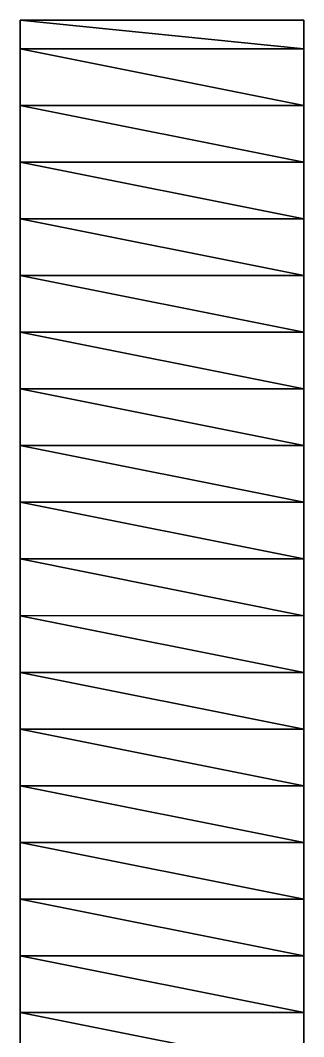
# Model space of a CAD drawing. Header units: metres. Extents: x -339 to -255, y -236 to -200.
# Drawn here: x -339 to -334, y -217.93 to -200 of the extents above; entities that cross this region are included whole.
import ezdxf

# ---------------------------------------------------------------- set-up
doc = ezdxf.new("R2010")
doc.units = ezdxf.units.M

msp = doc.modelspace()

# ---------------------------------------------------------------- linework, layer by layer
for points in [[(-339, -200, -346.41016), (-334, -200.5, -346.41016), (-334, -200, -346.41016), (-333.9999, -199.9999, -346.41006)], [(-339, -200, -366.41016), (-334, -200.5, -366.41016), (-334, -200, -366.41016), (-333.9999, -199.9999, -366.41006)], [(-338, -200, -366.41016), (-339, -200, -366.41016), (-338, -200, -346.41016), (-337.9999, -199.9999, -346.41006)], [(-339, -200, -366.41016), (-338, -200, -366.41016), (-338, -200, -346.41016), (-337.9999, -199.9999, -346.41006)], [(-338, -200, -346.41016), (-339, -200, -346.41016), (-339, -200, -366.41016), (-338.9999, -199.9999, -366.41006)], [(-339, -200, -346.41016), (-338, -200, -346.41016), (-339, -200, -346.41016), (-338.9999, -199.9999, -346.41006)], [(-339, -200, -346.41016), (-339, -200, -366.41016), (-339, -200, -346.41016), (-338.9999, -199.9999, -346.41006)], [(-339, -200.5, -366.41016), (-339, -200, -346.41016), (-339, -200, -366.41016), (-338.9999, -199.9999, -366.41006)], [(-339, -200.5, -346.41016), (-339, -200.5, -346.41016), (-339, -200, -346.41016), (-338.9999, -199.9999, -346.41006)], [(-334, -200.5, -346.41016), (-339, -200, -346.41016), (-339, -200.5, -346.41016), (-338.9999, -200.4999, -346.41006)], [(-334, -200.5, -366.41016), (-339, -200, -366.41016), (-339, -200.5, -366.41016), (-338.9999, -200.4999, -366.41006)], [(-339, -200, -366.41016), (-339, -200, -346.41016), (-339, -200.5, -366.41016), (-338.9999, -200.4999, -366.41006)], [(-339, -200, -346.41016), (-339, -200.5, -366.41016), (-339, -200.5, -346.41016), (-338.9999, -200.4999, -346.41006)], [(-337, -200, -366.41016), (-337, -200, -346.41016), (-338, -200, -366.41016), (-337.9999, -199.9999, -366.41006)], [(-338, -200, -366.41016), (-337, -200, -346.41016), (-337, -200, -366.41016), (-336.9999, -199.9999, -366.41006)], [(-337, -200, -346.41016), (-338, -200, -366.41016), (-338, -200, -346.41016), (-337.9999, -199.9999, -346.41006)], [(-338, -200, -346.41016), (-338, -200, -346.41016), (-337, -200, -346.41016), (-336.9999, -199.9999, -346.41006)], [(-338, -200, -346.41016), (-338, -200, -346.41016), (-338, -200, -366.41016), (-337.9999, -199.9999, -366.41006)], [(-336, -200, -366.41016), (-337, -200, -366.41016), (-336, -200, -346.41016), (-335.9999, -199.9999, -346.41006)], [(-337, -200, -366.41016), (-336, -200, -366.41016), (-336, -200, -346.41016), (-335.9999, -199.9999, -346.41006)], [(-336, -200, -346.41016), (-337, -200, -346.41016), (-337, -200, -366.41016), (-336.9999, -199.9999, -366.41006)], [(-337, -200, -346.41016), (-336, -200, -346.41016), (-337, -200, -346.41016), (-336.9999, -199.9999, -346.41006)], [(-337, -200, -346.41016), (-337, -200, -366.41016), (-337, -200, -346.41016), (-336.9999, -199.9999, -346.41006)], [(-335, -200, -366.41016), (-335, -200, -346.41016), (-336, -200, -366.41016), (-335.9999, -199.9999, -366.41006)], [(-336, -200, -366.41016), (-335, -200, -346.41016), (-335, -200, -366.41016), (-334.9999, -199.9999, -366.41006)], [(-335, -200, -346.41016), (-336, -200, -366.41016), (-336, -200, -346.41016), (-335.9999, -199.9999, -346.41006)], [(-336, -200, -346.41016), (-336, -200, -346.41016), (-335, -200, -346.41016), (-334.9999, -199.9999, -346.41006)], [(-336, -200, -346.41016), (-336, -200, -346.41016), (-336, -200, -366.41016), (-335.9999, -199.9999, -366.41006)], [(-334, -200, -366.41016), (-335, -200, -366.41016), (-334, -200, -346.41016), (-333.9999, -199.9999, -346.41006)], [(-335, -200, -366.41016), (-334, -200, -366.41016), (-334, -200, -346.41016), (-333.9999, -199.9999, -346.41006)], [(-334, -200, -346.41016), (-335, -200, -346.41016), (-335, -200, -366.41016), (-334.9999, -199.9999, -366.41006)], [(-335, -200, -346.41016), (-334, -200, -346.41016), (-335, -200, -346.41016), (-334.9999, -199.9999, -346.41006)], [(-335, -200, -346.41016), (-335, -200, -366.41016), (-335, -200, -346.41016), (-334.9999, -199.9999, -346.41006)], [(-334, -200.5, -366.41016), (-334, -200.5, -346.41016), (-334, -200, -366.41016), (-333.9999, -199.9999, -366.41006)], [(-334, -200.5, -346.41016), (-334, -200, -366.41016), (-334, -200, -346.41016), (-333.9999, -199.9999, -346.41006)], [(-334, -200, -346.41016), (-334, -200, -346.41016), (-334, -200, -366.41016), (-333.9999, -199.9999, -366.41006)], [(-334, -200, -366.41016), (-334, -200.5, -346.41016), (-334, -200.5, -366.41016), (-333.9999, -200.4999, -366.41006)], [(-334, -200, -346.41016), (-334, -200, -346.41016), (-334, -200.5, -346.41016), (-333.9999, -200.4999, -346.41006)], [(-339, -200.5, -346.41016), (-334, -201.5, -346.41016), (-334, -200.5, -346.41016), (-333.9999, -200.4999, -346.41006)], [(-339, -200.5, -366.41016), (-334, -201.5, -366.41016), (-334, -200.5, -366.41016), (-333.9999, -200.4999, -366.41006)], [(-339, -200.5, -346.41016), (-339, -200.5, -346.41016), (-339, -200.5, -366.41016), (-338.9999, -200.4999, -366.41006)], [(-339, -200.5, -366.41016), (-339, -201.5, -366.41016), (-339, -200.5, -346.41016), (-338.9999, -200.4999, -346.41006)], [(-339, -201.5, -366.41016), (-339, -200.5, -366.41016), (-339, -200.5, -346.41016), (-338.9999, -200.4999, -346.41006)], [(-334, -201.5, -346.41016), (-339, -200.5, -346.41016), (-339, -201.5, -346.41016), (-338.9999, -201.4999, -346.41006)], [(-334, -201.5, -366.41016), (-339, -200.5, -366.41016), (-339, -201.5, -366.41016), (-338.9999, -201.4999, -366.41006)], [(-339, -200.5, -346.41016), (-339, -201.5, -346.41016), (-339, -201.5, -366.41016), (-338.9999, -201.4999, -366.41006)], [(-339, -201.5, -346.41016), (-339, -200.5, -346.41016), (-339, -201.5, -346.41016), (-338.9999, -201.4999, -346.41006)], [(-334, -201.5, -346.41016), (-334, -200.5, -346.41016), (-334, -200.5, -366.41016), (-333.9999, -200.4999, -366.41006)], [(-334, -200.5, -346.41016), (-334, -201.5, -346.41016), (-334, -200.5, -346.41016), (-333.9999, -200.4999, -346.41006)], [(-334, -200.5, -346.41016), (-334, -200.5, -366.41016), (-334, -200.5, -346.41016), (-333.9999, -200.4999, -346.41006)], [(-334, -201.5, -366.41016), (-334, -200.5, -366.41016), (-334, -201.5, -346.41016), (-333.9999, -201.4999, -346.41006)], [(-334, -200.5, -366.41016), (-334, -201.5, -366.41016), (-334, -201.5, -346.41016), (-333.9999, -201.4999, -346.41006)], [(-339, -201.5, -346.41016), (-334, -202.5, -346.41016), (-334, -201.5, -346.41016), (-333.9999, -201.4999, -346.41006)], [(-339, -201.5, -366.41016), (-334, -202.5, -366.41016), (-334, -201.5, -366.41016), (-333.9999, -201.4999, -366.41006)], [(-339, -201.5, -346.41016), (-339, -201.5, -366.41016), (-339, -201.5, -346.41016), (-338.9999, -201.4999, -346.41006)], [(-339, -202.5, -366.41016), (-339, -201.5, -346.41016), (-339, -201.5, -366.41016), (-338.9999, -201.4999, -366.41006)], [(-339, -202.5, -346.41016), (-339, -202.5, -346.41016), (-339, -201.5, -346.41016), (-338.9999, -201.4999, -346.41006)], [(-334, -202.5, -346.41016), (-339, -201.5, -346.41016), (-339, -202.5, -346.41016), (-338.9999, -202.4999, -346.41006)], [(-334, -202.5, -366.41016), (-339, -201.5, -366.41016), (-339, -202.5, -366.41016), (-338.9999, -202.4999, -366.41006)], [(-339, -201.5, -366.41016), (-339, -201.5, -346.41016), (-339, -202.5, -366.41016), (-338.9999, -202.4999, -366.41006)], [(-339, -201.5, -346.41016), (-339, -202.5, -366.41016), (-339, -202.5, -346.41016), (-338.9999, -202.4999, -346.41006)], [(-334, -202.5, -366.41016), (-334, -202.5, -346.41016), (-334, -201.5, -366.41016), (-333.9999, -201.4999, -366.41006)], [(-334, -202.5, -346.41016), (-334, -201.5, -366.41016), (-334, -201.5, -346.41016), (-333.9999, -201.4999, -346.41006)], [(-334, -201.5, -346.41016), (-334, -201.5, -346.41016), (-334, -201.5, -366.41016), (-333.9999, -201.4999, -366.41006)], [(-334, -201.5, -366.41016), (-334, -202.5, -346.41016), (-334, -202.5, -366.41016), (-333.9999, -202.4999, -366.41006)], [(-334, -201.5, -346.41016), (-334, -201.5, -346.41016), (-334, -202.5, -346.41016), (-333.9999, -202.4999, -346.41006)], [(-339, -202.5, -346.41016), (-334, -203.5, -346.41016), (-334, -202.5, -346.41016), (-333.9999, -202.4999, -346.41006)], [(-339, -202.5, -366.41016), (-334, -203.5, -366.41016), (-334, -202.5, -366.41016), (-333.9999, -202.4999, -366.41006)], [(-339, -202.5, -346.41016), (-339, -202.5, -346.41016), (-339, -202.5, -366.41016), (-338.9999, -202.4999, -366.41006)], [(-339, -202.5, -366.41016), (-339, -203.5, -366.41016), (-339, -202.5, -346.41016), (-338.9999, -202.4999, -346.41006)], [(-339, -203.5, -366.41016), (-339, -202.5, -366.41016), (-339, -202.5, -346.41016), (-338.9999, -202.4999, -346.41006)], [(-334, -203.5, -346.41016), (-339, -202.5, -346.41016), (-339, -203.5, -346.41016), (-338.9999, -203.4999, -346.41006)], [(-334, -203.5, -366.41016), (-339, -202.5, -366.41016), (-339, -203.5, -366.41016), (-338.9999, -203.4999, -366.41006)], [(-339, -202.5, -346.41016), (-339, -203.5, -346.41016), (-339, -203.5, -366.41016), (-338.9999, -203.4999, -366.41006)], [(-339, -203.5, -346.41016), (-339, -202.5, -346.41016), (-339, -203.5, -346.41016), (-338.9999, -203.4999, -346.41006)], [(-334, -203.5, -346.41016), (-334, -202.5, -346.41016), (-334, -202.5, -366.41016), (-333.9999, -202.4999, -366.41006)], [(-334, -202.5, -346.41016), (-334, -203.5, -346.41016), (-334, -202.5, -346.41016), (-333.9999, -202.4999, -346.41006)], [(-334, -202.5, -346.41016), (-334, -202.5, -366.41016), (-334, -202.5, -346.41016), (-333.9999, -202.4999, -346.41006)], [(-334, -203.5, -366.41016), (-334, -202.5, -366.41016), (-334, -203.5, -346.41016), (-333.9999, -203.4999, -346.41006)], [(-334, -202.5, -366.41016), (-334, -203.5, -366.41016), (-334, -203.5, -346.41016), (-333.9999, -203.4999, -346.41006)], [(-339, -203.5, -346.41016), (-334, -204.5, -346.41016), (-334, -203.5, -346.41016), (-333.9999, -203.4999, -346.41006)], [(-339, -203.5, -366.41016), (-334, -204.5, -366.41016), (-334, -203.5, -366.41016), (-333.9999, -203.4999, -366.41006)], [(-339, -203.5, -346.41016), (-339, -203.5, -366.41016), (-339, -203.5, -346.41016), (-338.9999, -203.4999, -346.41006)], [(-339, -204.5, -366.41016), (-339, -203.5, -346.41016), (-339, -203.5, -366.41016), (-338.9999, -203.4999, -366.41006)], [(-339, -204.5, -346.41016), (-339, -204.5, -346.41016), (-339, -203.5, -346.41016), (-338.9999, -203.4999, -346.41006)], [(-334, -204.5, -346.41016), (-339, -203.5, -346.41016), (-339, -204.5, -346.41016), (-338.9999, -204.4999, -346.41006)], [(-334, -204.5, -366.41016), (-339, -203.5, -366.41016), (-339, -204.5, -366.41016), (-338.9999, -204.4999, -366.41006)], [(-339, -203.5, -366.41016), (-339, -203.5, -346.41016), (-339, -204.5, -366.41016), (-338.9999, -204.4999, -366.41006)], [(-339, -203.5, -346.41016), (-339, -204.5, -366.41016), (-339, -204.5, -346.41016), (-338.9999, -204.4999, -346.41006)], [(-334, -204.5, -366.41016), (-334, -204.5, -346.41016), (-334, -203.5, -366.41016), (-333.9999, -203.4999, -366.41006)], [(-334, -204.5, -346.41016), (-334, -203.5, -366.41016), (-334, -203.5, -346.41016), (-333.9999, -203.4999, -346.41006)], [(-334, -203.5, -346.41016), (-334, -203.5, -346.41016), (-334, -203.5, -366.41016), (-333.9999, -203.4999, -366.41006)], [(-334, -203.5, -366.41016), (-334, -204.5, -346.41016), (-334, -204.5, -366.41016), (-333.9999, -204.4999, -366.41006)], [(-334, -203.5, -346.41016), (-334, -203.5, -346.41016), (-334, -204.5, -346.41016), (-333.9999, -204.4999, -346.41006)], [(-339, -204.5, -346.41016), (-334, -205.5, -346.41016), (-334, -204.5, -346.41016), (-333.9999, -204.4999, -346.41006)], [(-339, -204.5, -366.41016), (-334, -205.5, -366.41016), (-334, -204.5, -366.41016), (-333.9999, -204.4999, -366.41006)], [(-339, -204.5, -346.41016), (-339, -204.5, -346.41016), (-339, -204.5, -366.41016), (-338.9999, -204.4999, -366.41006)], [(-339, -204.5, -366.41016), (-339, -205.5, -366.41016), (-339, -204.5, -346.41016), (-338.9999, -204.4999, -346.41006)], [(-339, -205.5, -366.41016), (-339, -204.5, -366.41016), (-339, -204.5, -346.41016), (-338.9999, -204.4999, -346.41006)], [(-334, -205.5, -346.41016), (-339, -204.5, -346.41016), (-339, -205.5, -346.41016), (-338.9999, -205.4999, -346.41006)], [(-334, -205.5, -366.41016), (-339, -204.5, -366.41016), (-339, -205.5, -366.41016), (-338.9999, -205.4999, -366.41006)], [(-339, -204.5, -346.41016), (-339, -205.5, -346.41016), (-339, -205.5, -366.41016), (-338.9999, -205.4999, -366.41006)], [(-339, -205.5, -346.41016), (-339, -204.5, -346.41016), (-339, -205.5, -346.41016), (-338.9999, -205.4999, -346.41006)], [(-334, -205.5, -346.41016), (-334, -204.5, -346.41016), (-334, -204.5, -366.41016), (-333.9999, -204.4999, -366.41006)], [(-334, -204.5, -346.41016), (-334, -205.5, -346.41016), (-334, -204.5, -346.41016), (-333.9999, -204.4999, -346.41006)], [(-334, -204.5, -346.41016), (-334, -204.5, -366.41016), (-334, -204.5, -346.41016), (-333.9999, -204.4999, -346.41006)], [(-334, -205.5, -366.41016), (-334, -204.5, -366.41016), (-334, -205.5, -346.41016), (-333.9999, -205.4999, -346.41006)], [(-334, -204.5, -366.41016), (-334, -205.5, -366.41016), (-334, -205.5, -346.41016), (-333.9999, -205.4999, -346.41006)], [(-339, -205.5, -346.41016), (-334, -206.5, -346.41016), (-334, -205.5, -346.41016), (-333.9999, -205.4999, -346.41006)], [(-339, -205.5, -366.41016), (-334, -206.5, -366.41016), (-334, -205.5, -366.41016), (-333.9999, -205.4999, -366.41006)], [(-339, -205.5, -346.41016), (-339, -205.5, -366.41016), (-339, -205.5, -346.41016), (-338.9999, -205.4999, -346.41006)], [(-339, -206.5, -366.41016), (-339, -205.5, -346.41016), (-339, -205.5, -366.41016), (-338.9999, -205.4999, -366.41006)], [(-339, -206.5, -346.41016), (-339, -206.5, -346.41016), (-339, -205.5, -346.41016), (-338.9999, -205.4999, -346.41006)], [(-334, -206.5, -346.41016), (-339, -205.5, -346.41016), (-339, -206.5, -346.41016), (-338.9999, -206.4999, -346.41006)], [(-334, -206.5, -366.41016), (-339, -205.5, -366.41016), (-339, -206.5, -366.41016), (-338.9999, -206.4999, -366.41006)], [(-339, -205.5, -366.41016), (-339, -205.5, -346.41016), (-339, -206.5, -366.41016), (-338.9999, -206.4999, -366.41006)], [(-339, -205.5, -346.41016), (-339, -206.5, -366.41016), (-339, -206.5, -346.41016), (-338.9999, -206.4999, -346.41006)], [(-334, -206.5, -366.41016), (-334, -206.5, -346.41016), (-334, -205.5, -366.41016), (-333.9999, -205.4999, -366.41006)], [(-334, -206.5, -346.41016), (-334, -205.5, -366.41016), (-334, -205.5, -346.41016), (-333.9999, -205.4999, -346.41006)], [(-334, -205.5, -346.41016), (-334, -205.5, -346.41016), (-334, -205.5, -366.41016), (-333.9999, -205.4999, -366.41006)], [(-334, -205.5, -366.41016), (-334, -206.5, -346.41016), (-334, -206.5, -366.41016), (-333.9999, -206.4999, -366.41006)], [(-334, -205.5, -346.41016), (-334, -205.5, -346.41016), (-334, -206.5, -346.41016), (-333.9999, -206.4999, -346.41006)], [(-339, -206.5, -346.41016), (-334, -207.5, -346.41016), (-334, -206.5, -346.41016), (-333.9999, -206.4999, -346.41006)], [(-339, -206.5, -366.41016), (-334, -207.5, -366.41016), (-334, -206.5, -366.41016), (-333.9999, -206.4999, -366.41006)], [(-339, -206.5, -346.41016), (-339, -206.5, -346.41016), (-339, -206.5, -366.41016), (-338.9999, -206.4999, -366.41006)], [(-339, -206.5, -366.41016), (-339, -207.5, -366.41016), (-339, -206.5, -346.41016), (-338.9999, -206.4999, -346.41006)], [(-339, -207.5, -366.41016), (-339, -206.5, -366.41016), (-339, -206.5, -346.41016), (-338.9999, -206.4999, -346.41006)], [(-334, -207.5, -346.41016), (-339, -206.5, -346.41016), (-339, -207.5, -346.41016), (-338.9999, -207.4999, -346.41006)], [(-334, -207.5, -366.41016), (-339, -206.5, -366.41016), (-339, -207.5, -366.41016), (-338.9999, -207.4999, -366.41006)], [(-339, -206.5, -346.41016), (-339, -207.5, -346.41016), (-339, -207.5, -366.41016), (-338.9999, -207.4999, -366.41006)], [(-339, -207.5, -346.41016), (-339, -206.5, -346.41016), (-339, -207.5, -346.41016), (-338.9999, -207.4999, -346.41006)], [(-334, -207.5, -346.41016), (-334, -206.5, -346.41016), (-334, -206.5, -366.41016), (-333.9999, -206.4999, -366.41006)], [(-334, -206.5, -346.41016), (-334, -207.5, -346.41016), (-334, -206.5, -346.41016), (-333.9999, -206.4999, -346.41006)], [(-334, -206.5, -346.41016), (-334, -206.5, -366.41016), (-334, -206.5, -346.41016), (-333.9999, -206.4999, -346.41006)], [(-334, -207.5, -366.41016), (-334, -206.5, -366.41016), (-334, -207.5, -346.41016), (-333.9999, -207.4999, -346.41006)], [(-334, -206.5, -366.41016), (-334, -207.5, -366.41016), (-334, -207.5, -346.41016), (-333.9999, -207.4999, -346.41006)], [(-339, -207.5, -346.41016), (-334, -208.5, -346.41016), (-334, -207.5, -346.41016), (-333.9999, -207.4999, -346.41006)], [(-339, -207.5, -366.41016), (-334, -208.5, -366.41016), (-334, -207.5, -366.41016), (-333.9999, -207.4999, -366.41006)], [(-339, -207.5, -346.41016), (-339, -207.5, -366.41016), (-339, -207.5, -346.41016), (-338.9999, -207.4999, -346.41006)], [(-339, -208.5, -366.41016), (-339, -207.5, -346.41016), (-339, -207.5, -366.41016), (-338.9999, -207.4999, -366.41006)], [(-339, -208.5, -346.41016), (-339, -208.5, -346.41016), (-339, -207.5, -346.41016), (-338.9999, -207.4999, -346.41006)], [(-334, -208.5, -346.41016), (-339, -207.5, -346.41016), (-339, -208.5, -346.41016), (-338.9999, -208.4999, -346.41006)], [(-334, -208.5, -366.41016), (-339, -207.5, -366.41016), (-339, -208.5, -366.41016), (-338.9999, -208.4999, -366.41006)], [(-339, -207.5, -366.41016), (-339, -207.5, -346.41016), (-339, -208.5, -366.41016), (-338.9999, -208.4999, -366.41006)], [(-339, -207.5, -346.41016), (-339, -208.5, -366.41016), (-339, -208.5, -346.41016), (-338.9999, -208.4999, -346.41006)], [(-334, -208.5, -366.41016), (-334, -208.5, -346.41016), (-334, -207.5, -366.41016), (-333.9999, -207.4999, -366.41006)], [(-334, -208.5, -346.41016), (-334, -207.5, -366.41016), (-334, -207.5, -346.41016), (-333.9999, -207.4999, -346.41006)], [(-334, -207.5, -346.41016), (-334, -207.5, -346.41016), (-334, -207.5, -366.41016), (-333.9999, -207.4999, -366.41006)], [(-334, -207.5, -366.41016), (-334, -208.5, -346.41016), (-334, -208.5, -366.41016), (-333.9999, -208.4999, -366.41006)], [(-334, -207.5, -346.41016), (-334, -207.5, -346.41016), (-334, -208.5, -346.41016), (-333.9999, -208.4999, -346.41006)], [(-339, -208.5, -346.41016), (-334, -209.5, -346.41016), (-334, -208.5, -346.41016), (-333.9999, -208.4999, -346.41006)], [(-339, -208.5, -366.41016), (-334, -209.5, -366.41016), (-334, -208.5, -366.41016), (-333.9999, -208.4999, -366.41006)], [(-339, -208.5, -346.41016), (-339, -208.5, -346.41016), (-339, -208.5, -366.41016), (-338.9999, -208.4999, -366.41006)], [(-339, -208.5, -366.41016), (-339, -209.5, -366.41016), (-339, -208.5, -346.41016), (-338.9999, -208.4999, -346.41006)], [(-339, -209.5, -366.41016), (-339, -208.5, -366.41016), (-339, -208.5, -346.41016), (-338.9999, -208.4999, -346.41006)], [(-334, -209.5, -346.41016), (-339, -208.5, -346.41016), (-339, -209.5, -346.41016), (-338.9999, -209.4999, -346.41006)], [(-334, -209.5, -366.41016), (-339, -208.5, -366.41016), (-339, -209.5, -366.41016), (-338.9999, -209.4999, -366.41006)], [(-339, -208.5, -346.41016), (-339, -209.5, -346.41016), (-339, -209.5, -366.41016), (-338.9999, -209.4999, -366.41006)], [(-339, -209.5, -346.41016), (-339, -208.5, -346.41016), (-339, -209.5, -346.41016), (-338.9999, -209.4999, -346.41006)], [(-334, -209.5, -346.41016), (-334, -208.5, -346.41016), (-334, -208.5, -366.41016), (-333.9999, -208.4999, -366.41006)], [(-334, -208.5, -346.41016), (-334, -209.5, -346.41016), (-334, -208.5, -346.41016), (-333.9999, -208.4999, -346.41006)], [(-334, -208.5, -346.41016), (-334, -208.5, -366.41016), (-334, -208.5, -346.41016), (-333.9999, -208.4999, -346.41006)], [(-334, -209.5, -366.41016), (-334, -208.5, -366.41016), (-334, -209.5, -346.41016), (-333.9999, -209.4999, -346.41006)], [(-334, -208.5, -366.41016), (-334, -209.5, -366.41016), (-334, -209.5, -346.41016), (-333.9999, -209.4999, -346.41006)], [(-339, -209.5, -346.41016), (-334, -210.5, -346.41016), (-334, -209.5, -346.41016), (-333.9999, -209.4999, -346.41006)], [(-339, -209.5, -366.41016), (-334, -210.5, -366.41016), (-334, -209.5, -366.41016), (-333.9999, -209.4999, -366.41006)], [(-339, -209.5, -346.41016), (-339, -209.5, -366.41016), (-339, -209.5, -346.41016), (-338.9999, -209.4999, -346.41006)], [(-339, -210.5, -366.41016), (-339, -209.5, -346.41016), (-339, -209.5, -366.41016), (-338.9999, -209.4999, -366.41006)], [(-339, -210.5, -346.41016), (-339, -210.5, -346.41016), (-339, -209.5, -346.41016), (-338.9999, -209.4999, -346.41006)], [(-334, -210.5, -346.41016), (-339, -209.5, -346.41016), (-339, -210.5, -346.41016), (-338.9999, -210.4999, -346.41006)], [(-334, -210.5, -366.41016), (-339, -209.5, -366.41016), (-339, -210.5, -366.41016), (-338.9999, -210.4999, -366.41006)], [(-339, -209.5, -366.41016), (-339, -209.5, -346.41016), (-339, -210.5, -366.41016), (-338.9999, -210.4999, -366.41006)], [(-339, -209.5, -346.41016), (-339, -210.5, -366.41016), (-339, -210.5, -346.41016), (-338.9999, -210.4999, -346.41006)], [(-334, -210.5, -366.41016), (-334, -210.5, -346.41016), (-334, -209.5, -366.41016), (-333.9999, -209.4999, -366.41006)], [(-334, -210.5, -346.41016), (-334, -209.5, -366.41016), (-334, -209.5, -346.41016), (-333.9999, -209.4999, -346.41006)], [(-334, -209.5, -346.41016), (-334, -209.5, -346.41016), (-334, -209.5, -366.41016), (-333.9999, -209.4999, -366.41006)], [(-334, -209.5, -366.41016), (-334, -210.5, -346.41016), (-334, -210.5, -366.41016), (-333.9999, -210.4999, -366.41006)], [(-334, -209.5, -346.41016), (-334, -209.5, -346.41016), (-334, -210.5, -346.41016), (-333.9999, -210.4999, -346.41006)], [(-339, -210.5, -346.41016), (-334, -211.5, -346.41016), (-334, -210.5, -346.41016), (-333.9999, -210.4999, -346.41006)], [(-339, -210.5, -366.41016), (-334, -211.5, -366.41016), (-334, -210.5, -366.41016), (-333.9999, -210.4999, -366.41006)], [(-339, -210.5, -346.41016), (-339, -210.5, -346.41016), (-339, -210.5, -366.41016), (-338.9999, -210.4999, -366.41006)], [(-339, -210.5, -366.41016), (-339, -211.5, -366.41016), (-339, -210.5, -346.41016), (-338.9999, -210.4999, -346.41006)], [(-339, -211.5, -366.41016), (-339, -210.5, -366.41016), (-339, -210.5, -346.41016), (-338.9999, -210.4999, -346.41006)], [(-334, -211.5, -346.41016), (-339, -210.5, -346.41016), (-339, -211.5, -346.41016), (-338.9999, -211.4999, -346.41006)], [(-334, -211.5, -366.41016), (-339, -210.5, -366.41016), (-339, -211.5, -366.41016), (-338.9999, -211.4999, -366.41006)], [(-339, -210.5, -346.41016), (-339, -211.5, -346.41016), (-339, -211.5, -366.41016), (-338.9999, -211.4999, -366.41006)], [(-339, -211.5, -346.41016), (-339, -210.5, -346.41016), (-339, -211.5, -346.41016), (-338.9999, -211.4999, -346.41006)], [(-334, -211.5, -346.41016), (-334, -210.5, -346.41016), (-334, -210.5, -366.41016), (-333.9999, -210.4999, -366.41006)], [(-334, -210.5, -346.41016), (-334, -211.5, -346.41016), (-334, -210.5, -346.41016), (-333.9999, -210.4999, -346.41006)], [(-334, -210.5, -346.41016), (-334, -210.5, -366.41016), (-334, -210.5, -346.41016), (-333.9999, -210.4999, -346.41006)], [(-334, -211.5, -366.41016), (-334, -210.5, -366.41016), (-334, -211.5, -346.41016), (-333.9999, -211.4999, -346.41006)], [(-334, -210.5, -366.41016), (-334, -211.5, -366.41016), (-334, -211.5, -346.41016), (-333.9999, -211.4999, -346.41006)], [(-339, -211.5, -346.41016), (-334, -212.5, -346.41016), (-334, -211.5, -346.41016), (-333.9999, -211.4999, -346.41006)], [(-339, -211.5, -366.41016), (-334, -212.5, -366.41016), (-334, -211.5, -366.41016), (-333.9999, -211.4999, -366.41006)], [(-339, -211.5, -346.41016), (-339, -211.5, -366.41016), (-339, -211.5, -346.41016), (-338.9999, -211.4999, -346.41006)], [(-339, -212.5, -366.41016), (-339, -211.5, -346.41016), (-339, -211.5, -366.41016), (-338.9999, -211.4999, -366.41006)], [(-339, -212.5, -346.41016), (-339, -212.5, -346.41016), (-339, -211.5, -346.41016), (-338.9999, -211.4999, -346.41006)], [(-334, -212.5, -346.41016), (-339, -211.5, -346.41016), (-339, -212.5, -346.41016), (-338.9999, -212.4999, -346.41006)], [(-334, -212.5, -366.41016), (-339, -211.5, -366.41016), (-339, -212.5, -366.41016), (-338.9999, -212.4999, -366.41006)], [(-339, -211.5, -366.41016), (-339, -211.5, -346.41016), (-339, -212.5, -366.41016), (-338.9999, -212.4999, -366.41006)], [(-339, -211.5, -346.41016), (-339, -212.5, -366.41016), (-339, -212.5, -346.41016), (-338.9999, -212.4999, -346.41006)], [(-334, -212.5, -366.41016), (-334, -212.5, -346.41016), (-334, -211.5, -366.41016), (-333.9999, -211.4999, -366.41006)], [(-334, -212.5, -346.41016), (-334, -211.5, -366.41016), (-334, -211.5, -346.41016), (-333.9999, -211.4999, -346.41006)], [(-334, -211.5, -346.41016), (-334, -211.5, -346.41016), (-334, -211.5, -366.41016), (-333.9999, -211.4999, -366.41006)], [(-334, -211.5, -366.41016), (-334, -212.5, -346.41016), (-334, -212.5, -366.41016), (-333.9999, -212.4999, -366.41006)], [(-334, -211.5, -346.41016), (-334, -211.5, -346.41016), (-334, -212.5, -346.41016), (-333.9999, -212.4999, -346.41006)], [(-339, -212.5, -346.41016), (-334, -213.5, -346.41016), (-334, -212.5, -346.41016), (-333.9999, -212.4999, -346.41006)], [(-339, -212.5, -366.41016), (-334, -213.5, -366.41016), (-334, -212.5, -366.41016), (-333.9999, -212.4999, -366.41006)], [(-339, -212.5, -346.41016), (-339, -212.5, -346.41016), (-339, -212.5, -366.41016), (-338.9999, -212.4999, -366.41006)], [(-339, -212.5, -366.41016), (-339, -213.5, -366.41016), (-339, -212.5, -346.41016), (-338.9999, -212.4999, -346.41006)], [(-339, -213.5, -366.41016), (-339, -212.5, -366.41016), (-339, -212.5, -346.41016), (-338.9999, -212.4999, -346.41006)], [(-334, -213.5, -346.41016), (-339, -212.5, -346.41016), (-339, -213.5, -346.41016), (-338.9999, -213.4999, -346.41006)], [(-334, -213.5, -366.41016), (-339, -212.5, -366.41016), (-339, -213.5, -366.41016), (-338.9999, -213.4999, -366.41006)], [(-339, -212.5, -346.41016), (-339, -213.5, -346.41016), (-339, -213.5, -366.41016), (-338.9999, -213.4999, -366.41006)], [(-339, -213.5, -346.41016), (-339, -212.5, -346.41016), (-339, -213.5, -346.41016), (-338.9999, -213.4999, -346.41006)], [(-334, -213.5, -346.41016), (-334, -212.5, -346.41016), (-334, -212.5, -366.41016), (-333.9999, -212.4999, -366.41006)], [(-334, -212.5, -346.41016), (-334, -213.5, -346.41016), (-334, -212.5, -346.41016), (-333.9999, -212.4999, -346.41006)], [(-334, -212.5, -346.41016), (-334, -212.5, -366.41016), (-334, -212.5, -346.41016), (-333.9999, -212.4999, -346.41006)], [(-334, -213.5, -366.41016), (-334, -212.5, -366.41016), (-334, -213.5, -346.41016), (-333.9999, -213.4999, -346.41006)], [(-334, -212.5, -366.41016), (-334, -213.5, -366.41016), (-334, -213.5, -346.41016), (-333.9999, -213.4999, -346.41006)], [(-339, -213.5, -346.41016), (-334, -214.5, -346.41016), (-334, -213.5, -346.41016), (-333.9999, -213.4999, -346.41006)], [(-339, -213.5, -366.41016), (-334, -214.5, -366.41016), (-334, -213.5, -366.41016), (-333.9999, -213.4999, -366.41006)], [(-339, -213.5, -346.41016), (-339, -213.5, -366.41016), (-339, -213.5, -346.41016), (-338.9999, -213.4999, -346.41006)], [(-339, -214.5, -366.41016), (-339, -213.5, -346.41016), (-339, -213.5, -366.41016), (-338.9999, -213.4999, -366.41006)], [(-339, -214.5, -346.41016), (-339, -214.5, -346.41016), (-339, -213.5, -346.41016), (-338.9999, -213.4999, -346.41006)], [(-334, -214.5, -346.41016), (-339, -213.5, -346.41016), (-339, -214.5, -346.41016), (-338.9999, -214.4999, -346.41006)], [(-334, -214.5, -366.41016), (-339, -213.5, -366.41016), (-339, -214.5, -366.41016), (-338.9999, -214.4999, -366.41006)], [(-339, -213.5, -366.41016), (-339, -213.5, -346.41016), (-339, -214.5, -366.41016), (-338.9999, -214.4999, -366.41006)], [(-339, -213.5, -346.41016), (-339, -214.5, -366.41016), (-339, -214.5, -346.41016), (-338.9999, -214.4999, -346.41006)], [(-334, -214.5, -366.41016), (-334, -214.5, -346.41016), (-334, -213.5, -366.41016), (-333.9999, -213.4999, -366.41006)], [(-334, -214.5, -346.41016), (-334, -213.5, -366.41016), (-334, -213.5, -346.41016), (-333.9999, -213.4999, -346.41006)], [(-334, -213.5, -346.41016), (-334, -213.5, -346.41016), (-334, -213.5, -366.41016), (-333.9999, -213.4999, -366.41006)], [(-334, -213.5, -366.41016), (-334, -214.5, -346.41016), (-334, -214.5, -366.41016), (-333.9999, -214.4999, -366.41006)], [(-334, -213.5, -346.41016), (-334, -213.5, -346.41016), (-334, -214.5, -346.41016), (-333.9999, -214.4999, -346.41006)], [(-339, -214.5, -346.41016), (-334, -215.5, -346.41016), (-334, -214.5, -346.41016), (-333.9999, -214.4999, -346.41006)], [(-339, -214.5, -366.41016), (-334, -215.5, -366.41016), (-334, -214.5, -366.41016), (-333.9999, -214.4999, -366.41006)], [(-339, -214.5, -346.41016), (-339, -214.5, -346.41016), (-339, -214.5, -366.41016), (-338.9999, -214.4999, -366.41006)], [(-339, -214.5, -366.41016), (-339, -215.5, -366.41016), (-339, -214.5, -346.41016), (-338.9999, -214.4999, -346.41006)], [(-339, -215.5, -366.41016), (-339, -214.5, -366.41016), (-339, -214.5, -346.41016), (-338.9999, -214.4999, -346.41006)], [(-334, -215.5, -346.41016), (-339, -214.5, -346.41016), (-339, -215.5, -346.41016), (-338.9999, -215.4999, -346.41006)], [(-334, -215.5, -366.41016), (-339, -214.5, -366.41016), (-339, -215.5, -366.41016), (-338.9999, -215.4999, -366.41006)], [(-339, -214.5, -346.41016), (-339, -215.5, -346.41016), (-339, -215.5, -366.41016), (-338.9999, -215.4999, -366.41006)], [(-339, -215.5, -346.41016), (-339, -214.5, -346.41016), (-339, -215.5, -346.41016), (-338.9999, -215.4999, -346.41006)], [(-334, -215.5, -346.41016), (-334, -214.5, -346.41016), (-334, -214.5, -366.41016), (-333.9999, -214.4999, -366.41006)], [(-334, -214.5, -346.41016), (-334, -215.5, -346.41016), (-334, -214.5, -346.41016), (-333.9999, -214.4999, -346.41006)], [(-334, -214.5, -346.41016), (-334, -214.5, -366.41016), (-334, -214.5, -346.41016), (-333.9999, -214.4999, -346.41006)], [(-334, -215.5, -366.41016), (-334, -214.5, -366.41016), (-334, -215.5, -346.41016), (-333.9999, -215.4999, -346.41006)], [(-334, -214.5, -366.41016), (-334, -215.5, -366.41016), (-334, -215.5, -346.41016), (-333.9999, -215.4999, -346.41006)], [(-339, -215.5, -346.41016), (-334, -216.5, -346.41016), (-334, -215.5, -346.41016), (-333.9999, -215.4999, -346.41006)], [(-339, -215.5, -366.41016), (-334, -216.5, -366.41016), (-334, -215.5, -366.41016), (-333.9999, -215.4999, -366.41006)], [(-339, -215.5, -346.41016), (-339, -215.5, -366.41016), (-339, -215.5, -346.41016), (-338.9999, -215.4999, -346.41006)], [(-339, -216.5, -366.41016), (-339, -215.5, -346.41016), (-339, -215.5, -366.41016), (-338.9999, -215.4999, -366.41006)], [(-339, -216.5, -346.41016), (-339, -216.5, -346.41016), (-339, -215.5, -346.41016), (-338.9999, -215.4999, -346.41006)], [(-334, -216.5, -346.41016), (-339, -215.5, -346.41016), (-339, -216.5, -346.41016), (-338.9999, -216.4999, -346.41006)], [(-334, -216.5, -366.41016), (-339, -215.5, -366.41016), (-339, -216.5, -366.41016), (-338.9999, -216.4999, -366.41006)], [(-339, -215.5, -366.41016), (-339, -215.5, -346.41016), (-339, -216.5, -366.41016), (-338.9999, -216.4999, -366.41006)], [(-339, -215.5, -346.41016), (-339, -216.5, -366.41016), (-339, -216.5, -346.41016), (-338.9999, -216.4999, -346.41006)], [(-334, -216.5, -366.41016), (-334, -216.5, -346.41016), (-334, -215.5, -366.41016), (-333.9999, -215.4999, -366.41006)], [(-334, -216.5, -346.41016), (-334, -215.5, -366.41016), (-334, -215.5, -346.41016), (-333.9999, -215.4999, -346.41006)], [(-334, -215.5, -346.41016), (-334, -215.5, -346.41016), (-334, -215.5, -366.41016), (-333.9999, -215.4999, -366.41006)], [(-334, -215.5, -366.41016), (-334, -216.5, -346.41016), (-334, -216.5, -366.41016), (-333.9999, -216.4999, -366.41006)], [(-334, -215.5, -346.41016), (-334, -215.5, -346.41016), (-334, -216.5, -346.41016), (-333.9999, -216.4999, -346.41006)], [(-339, -216.5, -346.41016), (-334, -217.5, -346.41016), (-334, -216.5, -346.41016), (-333.9999, -216.4999, -346.41006)], [(-339, -216.5, -366.41016), (-334, -217.5, -366.41016), (-334, -216.5, -366.41016), (-333.9999, -216.4999, -366.41006)], [(-339, -216.5, -346.41016), (-339, -216.5, -346.41016), (-339, -216.5, -366.41016), (-338.9999, -216.4999, -366.41006)], [(-339, -216.5, -366.41016), (-339, -217.5, -366.41016), (-339, -216.5, -346.41016), (-338.9999, -216.4999, -346.41006)], [(-339, -217.5, -366.41016), (-339, -216.5, -366.41016), (-339, -216.5, -346.41016), (-338.9999, -216.4999, -346.41006)], [(-334, -217.5, -346.41016), (-339, -216.5, -346.41016), (-339, -217.5, -346.41016), (-338.9999, -217.4999, -346.41006)], [(-334, -217.5, -366.41016), (-339, -216.5, -366.41016), (-339, -217.5, -366.41016), (-338.9999, -217.4999, -366.41006)], [(-339, -216.5, -346.41016), (-339, -217.5, -346.41016), (-339, -217.5, -366.41016), (-338.9999, -217.4999, -366.41006)], [(-339, -217.5, -346.41016), (-339, -216.5, -346.41016), (-339, -217.5, -346.41016), (-338.9999, -217.4999, -346.41006)], [(-334, -217.5, -346.41016), (-334, -216.5, -346.41016), (-334, -216.5, -366.41016), (-333.9999, -216.4999, -366.41006)], [(-334, -216.5, -346.41016), (-334, -217.5, -346.41016), (-334, -216.5, -346.41016), (-333.9999, -216.4999, -346.41006)], [(-334, -216.5, -346.41016), (-334, -216.5, -366.41016), (-334, -216.5, -346.41016), (-333.9999, -216.4999, -346.41006)], [(-334, -217.5, -366.41016), (-334, -216.5, -366.41016), (-334, -217.5, -346.41016), (-333.9999, -217.4999, -346.41006)], [(-334, -216.5, -366.41016), (-334, -217.5, -366.41016), (-334, -217.5, -346.41016), (-333.9999, -217.4999, -346.41006)], [(-339, -217.5, -346.41016), (-334, -218.5, -346.41016), (-334, -217.5, -346.41016), (-333.9999, -217.4999, -346.41006)], [(-339, -217.5, -366.41016), (-334, -218.5, -366.41016), (-334, -217.5, -366.41016), (-333.9999, -217.4999, -366.41006)], [(-339, -217.5, -346.41016), (-339, -217.5, -366.41016), (-339, -217.5, -346.41016), (-338.9999, -217.4999, -346.41006)], [(-339, -218.5, -366.41016), (-339, -217.5, -346.41016), (-339, -217.5, -366.41016), (-338.9999, -217.4999, -366.41006)], [(-339, -218.5, -346.41016), (-339, -218.5, -346.41016), (-339, -217.5, -346.41016), (-338.9999, -217.4999, -346.41006)], [(-334, -218.5, -346.41016), (-339, -217.5, -346.41016), (-339, -218.5, -346.41016), (-338.9999, -218.4999, -346.41006)], [(-334, -218.5, -366.41016), (-339, -217.5, -366.41016), (-339, -218.5, -366.41016), (-338.9999, -218.4999, -366.41006)], [(-339, -217.5, -366.41016), (-339, -217.5, -346.41016), (-339, -218.5, -366.41016), (-338.9999, -218.4999, -366.41006)], [(-339, -217.5, -346.41016), (-339, -218.5, -366.41016), (-339, -218.5, -346.41016), (-338.9999, -218.4999, -346.41006)], [(-334, -218.5, -366.41016), (-334, -218.5, -346.41016), (-334, -217.5, -366.41016), (-333.9999, -217.4999, -366.41006)], [(-334, -218.5, -346.41016), (-334, -217.5, -366.41016), (-334, -217.5, -346.41016), (-333.9999, -217.4999, -346.41006)], [(-334, -217.5, -346.41016), (-334, -217.5, -346.41016), (-334, -217.5, -366.41016), (-333.9999, -217.4999, -366.41006)], [(-334, -217.5, -366.41016), (-334, -218.5, -346.41016), (-334, -218.5, -366.41016), (-333.9999, -218.4999, -366.41006)], [(-334, -217.5, -346.41016), (-334, -217.5, -346.41016), (-334, -218.5, -346.41016), (-333.9999, -218.4999, -346.41006)]]:
    msp.add_3dface(points)

doc.saveas('drawing.dxf')
